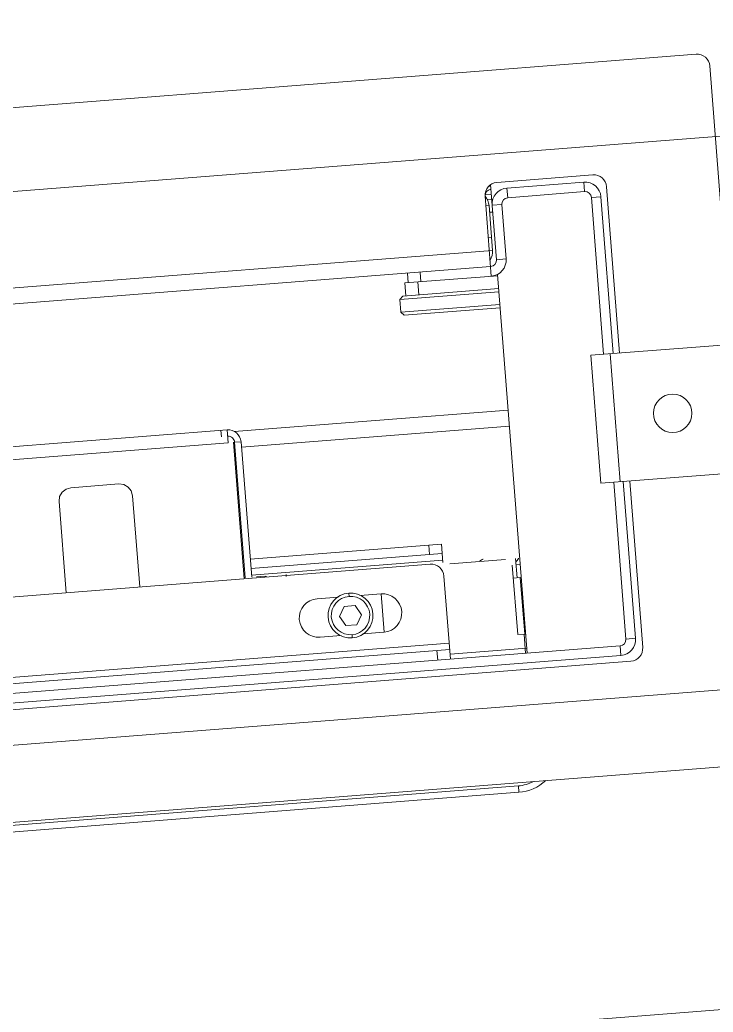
# Model space of a CAD drawing. Header units: millimetres. Extents: x 1954135 to 2038297, y 1349223 to 1397094.
# Drawn here: x 2001819.9 to 2001928, y 1381350.8 to 1381505.4 of the extents above; entities that cross this region are included whole.
import ezdxf

# ---------------------------------------------------------------- set-up
doc = ezdxf.new("R2010")
doc.units = ezdxf.units.MM
doc.header["$MEASUREMENT"] = 0
doc.layers.add('02_Unterzug', color=253, linetype='Continuous', lineweight=0, transparency=0.4)
doc.layers.add('10_Einrichtung', color=7, linetype='Continuous', lineweight=0)
doc.layers.add('10_Einrichtung (Construction)', color=7, linetype='Continuous', lineweight=0)

# ---------------------------------------------------------------- blocks, each defined once
blk = doc.blocks.new('GuLBl')
at = {"layer": '10_Einrichtung (Construction)', "color": 5, "linetype": 'Continuous', "lineweight": 13, "flags": 128}
blk.add_lwpolyline([(-1176.75, 0), (-0.5, 0), (-0.5, -86.05), (-1176.75, -86.05)], close=True, dxfattribs=at)
blk = doc.blocks.new('*U1541')
at = {"layer": '02_Unterzug', "color": 7}
for p, q in [((-1380.25, 10.18), (-1671.25, 10.18)), ((-1378.25, -35.32), (-1378.25, 8.18)), ((-1413.75, -7.59), (-1413.75, -19.32)), ((-1397.75, -7.32), (-1412.75, -7.32)), ((-1413.75, -9.07), (-1414.72, -9.07)), ((-1414.04, -7.82), (-1413.75, -7.82)), ((-1411.25, -8.32), (-1411.25, -9.82)), ((-1399.25, -8.32), (-1411.25, -8.32)), ((-1399.25, -9.82), (-1399.25, -8.32)), ((-1414.75, -21.82), (-1414.75, -9.32)), ((-1414.25, -10.82), (-1414.75, -10.82)), ((-1414.44, -9.87), (-1413.75, -9.87)), ((-1414.25, -10.82), (-1414.25, -17.82)), ((-1412.25, -10.82), (-1413.75, -10.82)), ((-1412.25, -10.82), (-1412.25, -19.32)), ((-1399.25, -9.82), (-1411.25, -9.82)), ((-1398.25, -35.32), (-1398.25, -10.82)), ((-1396.75, -10.82), (-1398.25, -10.82)), ((-1396.75, -35.32), (-1396.75, -10.82)), ((-1395.75, -35.32), (-1395.75, -9.32)), ((-1413.75, -11.87), (-1414.25, -11.87)), ((-1414.75, -15.82), (-1414.25, -15.82)), ((-1637.25, -17.82), (-1414.25, -17.82)), ((-1413.75, -19.32), (-1412.25, -19.32)), ((-1414.75, -20.32), (-1636.75, -20.32)), ((-1427.75, -21.82), (-1427.75, -20.32)), ((-1425.75, -20.32), (-1425.75, -21.82)), ((-1413.75, -21.61), (-1413.75, -80.82)), ((-1413.75, -21.82), (-1428.25, -21.82)), ((-1428.25, -23.82), (-1428.25, -21.82)), ((-1426.25, -21.82), (-1426.25, -23.82)), ((-1428.75, -23.82), (-1429.25, -24.32)), ((-1429.25, -24.32), (-1429.25, -26.32)), ((-1413.75, -24.32), (-1429.25, -24.32)), ((-1413.75, -23.82), (-1428.75, -23.82)), ((-1429.25, -26.32), (-1428.75, -26.82)), ((-1429.25, -26.32), (-1413.75, -26.32)), ((-1413.75, -26.82), (-1428.75, -26.82)), ((-1400.25, -35.32), (-1305.25, -35.32)), ((-1400.25, -55.32), (-1400.25, -35.32)), ((-1397.25, -55.32), (-1397.25, -35.32)), ((-1513.7, -42.48), (-1457.64, -42.48)), ((-1458.64, -43.48), (-1458.64, -42.48)), ((-1457.64, -44.48), (-1457.64, -42.48)), ((-1456.59, -42.82), (-1413.75, -42.82)), ((-1513.25, -44.48), (-1457.64, -44.48)), ((-1456.84, -65.82), (-1456.84, -44.48)), ((-1456.64, -65.68), (-1456.64, -44.48)), ((-1455.64, -44.48), (-1456.64, -44.48)), ((-1455.64, -44.48), (-1455.64, -65.68)), ((-1455.64, -45.32), (-1413.75, -45.32)), ((-1482.64, -49.56), (-1475.14, -49.56)), ((-1484.64, -65.82), (-1484.64, -51.56)), ((-1473.14, -51.56), (-1473.14, -65.82)), ((-1400.25, -55.32), (-1305.25, -55.32)), ((-1398.25, -79.82), (-1398.25, -55.32)), ((-1396.75, -79.82), (-1396.75, -55.32)), ((-1395.75, -81.32), (-1395.75, -55.32)), ((-1455.64, -62.82), (-1425.75, -62.82)), ((-1427.75, -64.32), (-1427.75, -62.82)), ((-1425.75, -62.82), (-1425.75, -65.68)), ((-1455.64, -64.32), (-1425.75, -64.32)), ((-1427.75, -65.82), (-1513.25, -65.82)), ((-1455.64, -65.32), (-1425.75, -65.32)), ((-1450.25, -65.68), (-1450.25, -65.98)), ((-1416.01, -65.98), (-1424.69, -65.98)), ((-1414.41, -65.98), (-1414.41, -68.98)), ((-1425.75, -80.82), (-1425.75, -67.82)), ((-1415.01, -77.82), (-1415.01, -66.98)), ((-1413.75, -66.98), (-1414.41, -66.98)), ((-1440.75, -69.82), (-1440.75, -69.32)), ((-1415.01, -68.98), (-1413.91, -68.98)), ((-1413.91, -77.82), (-1413.91, -68.98)), ((-1442.44, -69.82), (-1445.75, -69.82)), ((-1435.75, -69.82), (-1439.06, -69.82)), ((-1435.75, -75.82), (-1435.75, -69.82)), ((-1442.48, -72.82), (-1441.62, -71.32)), ((-1441.62, -71.32), (-1439.88, -71.32)), ((-1439.88, -71.32), (-1439.02, -72.82)), ((-1441.62, -74.32), (-1442.48, -72.82)), ((-1439.02, -72.82), (-1439.88, -74.32)), ((-1439.88, -74.32), (-1441.62, -74.32)), ((-1445.75, -75.82), (-1442.44, -75.82)), ((-1440.75, -76.32), (-1440.75, -75.82)), ((-1439.06, -75.82), (-1435.75, -75.82)), ((-1425.75, -78.32), (-1563.25, -78.32)), ((-1415.01, -77.82), (-1413.75, -77.82)), ((-1414.01, -80.82), (-1414.01, -77.82)), ((-1425.75, -79.32), (-1513.46, -79.32)), ((-1427.75, -80.82), (-1427.75, -79.32)), ((-1413.75, -80.02), (-1425.75, -80.02)), ((-1398.25, -79.82), (-1396.75, -79.82)), ((-1652.25, -80.82), (-1399.25, -80.82)), ((-1399.25, -82.32), (-1399.25, -80.82)), ((-1653.75, -83.32), (-1397.75, -83.32)), ((-1652.25, -82.32), (-1399.25, -82.32)), ((-1671.25, -100.82), (-1380.25, -100.82)), ((-1634.75, -101.32), (-1416.75, -101.32)), ((-1416.75, -101.32), (-1416.75, -102.32)), ((-1416.75, -102.32), (-1634.75, -102.32)), ((131.5, -138.52), (-1655.75, -138.52))]:
    blk.add_line(p, q, dxfattribs=at)
at = {"layer": '02_Unterzug', "color": 7, "flags": 128}
for points in [[(-1484.64, -51.56), (-1484.49, -50.79), (-1484.05, -50.15)], [(-1484.05, -50.15), (-1483.4, -49.71), (-1482.64, -49.56)], [(-1475.14, -49.56), (-1474.37, -49.71), (-1473.72, -50.15)], [(-1473.72, -50.15), (-1473.29, -50.79), (-1473.14, -51.56)], [(-1453.3, -65.73), (-1453.3, -65.71), (-1453.53, -65.68), (-1454.3, -65.68), (-1454.87, -65.68)], [(-1419.48, -65.68), (-1419.48, -65.68), (-1419.49, -65.68)], [(-1413.91, -65.98), (-1413.94, -66.02), (-1414.06, -66.13), (-1414.2, -66.28), (-1414.41, -66.48)]]:
    blk.add_lwpolyline(points, dxfattribs=at)
at = {"layer": '02_Unterzug', "color": 7}
blk.add_circle((-1388.25, -45.32), 3, dxfattribs=at)
for centre, radius, start, end in [((-1380.25, 8.18), 2, 360, 90), ((-1412.75, -9.32), 2, 90, 180), ((-1397.75, -9.32), 2, 0, 90), ((-1413.75, -9.32), 1, 90, 180), ((-1411.25, -10.82), 2.5, 90, 180), ((-1399.25, -10.82), 2.5, 0, 90), ((-1416.75, -10.82), 2.5, 360, 36.8699), ((-1411.25, -10.82), 1, 90, 180), ((-1399.25, -10.82), 1, 0, 90), ((-1416.75, -17.82), 2.5, 323.1301, 0), ((-1414.75, -19.32), 2.5, 270, 0), ((-1414.75, -19.32), 1, 270, 0), ((-1457.64, -44.48), 2, 0, 90), ((-1457.64, -44.48), 1, 360, 90), ((-1427.75, -67.82), 2, 360, 90), ((-1419.14, -67.02), 1.38, 104.3658, 128.9115), ((-1440.75, -72.82), 3.5, 90, 270), ((-1440.75, -72.82), 3.5, 270, 90), ((-1445.75, -72.82), 3, 90, 270), ((-1440.75, -72.82), 3, 90, 270), ((-1440.75, -72.82), 3, 270, 90), ((-1435.75, -72.82), 3, 270, 90), ((-1399.25, -79.82), 1, 270, 0), ((-1399.25, -79.82), 2.5, 270, 0), ((-1397.75, -81.32), 2, 270, 360), ((-1416.75, -95.32), 6, 270, 293.5565), ((-1416.75, -95.32), 7, 270, 308.2132)]:
    blk.add_arc(centre, radius, start, end, dxfattribs=at)
blk = doc.blocks.new('Lübecker Kompakt 2024 rechts lang')
at = {"layer": '10_Einrichtung', "color": 7}
for p, q in [((-1380.25, 25.44), (-1671.25, 25.44)), ((-1378.25, -20.06), (-1378.25, 23.44)), ((-1397.75, 7.94), (-1412.75, 7.94)), ((-1413.75, 6.19), (-1414.72, 6.19)), ((-1414.04, 7.44), (-1413.75, 7.44)), ((-1413.75, 7.67), (-1413.75, -4.06)), ((-1411.25, 6.94), (-1411.25, 5.44)), ((-1399.25, 6.94), (-1411.25, 6.94)), ((-1399.25, 5.44), (-1399.25, 6.94)), ((-1414.75, -6.56), (-1414.75, 5.94)), ((-1414.44, 5.39), (-1413.75, 5.39)), ((-1399.25, 5.44), (-1411.25, 5.44)), ((-1395.75, -20.06), (-1395.75, 5.94)), ((-1414.25, 4.44), (-1414.75, 4.44)), ((-1414.25, 4.44), (-1414.25, -2.56)), ((-1413.75, 3.39), (-1414.25, 3.39)), ((-1412.25, 4.44), (-1413.75, 4.44)), ((-1412.25, 4.44), (-1412.25, -4.06)), ((-1398.25, -20.06), (-1398.25, 4.44)), ((-1396.75, 4.44), (-1398.25, 4.44)), ((-1396.75, -20.06), (-1396.75, 4.44)), ((-1414.75, -0.56), (-1414.25, -0.56)), ((-1637.25, -2.56), (-1414.25, -2.56)), ((-1413.75, -4.06), (-1412.25, -4.06)), ((-1414.75, -5.06), (-1636.75, -5.06)), ((-1427.75, -6.56), (-1427.75, -5.06)), ((-1425.75, -5.06), (-1425.75, -6.56)), ((-1413.75, -6.56), (-1428.25, -6.56)), ((-1428.25, -8.56), (-1428.25, -6.56)), ((-1426.25, -6.56), (-1426.25, -8.56)), ((-1413.75, -6.35), (-1413.75, -65.56)), ((-1428.75, -8.56), (-1429.25, -9.06)), ((-1429.25, -9.06), (-1429.25, -11.06)), ((-1413.75, -9.06), (-1429.25, -9.06)), ((-1413.75, -8.56), (-1428.75, -8.56)), ((-1429.25, -11.06), (-1428.75, -11.56)), ((-1429.25, -11.06), (-1413.75, -11.06)), ((-1413.75, -11.56), (-1428.75, -11.56)), ((-1400.25, -20.06), (-1305.25, -20.06)), ((-1400.25, -40.06), (-1400.25, -20.06)), ((-1397.25, -40.06), (-1397.25, -20.06)), ((-1513.7, -27.22), (-1457.64, -27.22)), ((-1458.64, -28.22), (-1458.64, -27.22)), ((-1457.64, -29.22), (-1457.64, -27.22)), ((-1456.59, -27.56), (-1413.75, -27.56)), ((-1513.25, -29.22), (-1457.64, -29.22)), ((-1456.84, -50.56), (-1456.84, -29.22)), ((-1456.64, -50.42), (-1456.64, -29.22)), ((-1455.64, -29.22), (-1456.64, -29.22)), ((-1455.64, -29.22), (-1455.64, -50.42)), ((-1455.64, -30.06), (-1413.75, -30.06)), ((-1482.64, -34.3), (-1475.14, -34.3)), ((-1484.64, -50.56), (-1484.64, -36.3)), ((-1473.14, -36.3), (-1473.14, -50.56)), ((-1400.25, -40.06), (-1305.25, -40.06)), ((-1398.25, -64.56), (-1398.25, -40.06)), ((-1396.75, -64.56), (-1396.75, -40.06)), ((-1395.75, -66.06), (-1395.75, -40.06)), ((-1455.64, -47.56), (-1425.75, -47.56)), ((-1427.75, -49.06), (-1427.75, -47.56)), ((-1425.75, -47.56), (-1425.75, -50.42)), ((-1455.64, -49.06), (-1425.75, -49.06)), ((-1427.75, -50.56), (-1513.25, -50.56)), ((-1455.64, -50.06), (-1425.75, -50.06)), ((-1450.25, -50.42), (-1450.25, -50.72)), ((-1416.01, -50.72), (-1424.69, -50.72)), ((-1414.41, -50.72), (-1414.41, -53.72)), ((-1425.75, -65.56), (-1425.75, -52.56)), ((-1415.01, -62.56), (-1415.01, -51.72)), ((-1413.75, -51.72), (-1414.41, -51.72)), ((-1440.75, -54.56), (-1440.75, -54.06)), ((-1415.01, -53.72), (-1413.91, -53.72)), ((-1413.91, -62.56), (-1413.91, -53.72)), ((-1442.44, -54.56), (-1445.75, -54.56)), ((-1435.75, -54.56), (-1439.06, -54.56)), ((-1435.75, -60.56), (-1435.75, -54.56)), ((-1442.48, -57.56), (-1441.62, -56.06)), ((-1441.62, -56.06), (-1439.88, -56.06)), ((-1439.88, -56.06), (-1439.02, -57.56)), ((-1441.62, -59.06), (-1442.48, -57.56)), ((-1439.02, -57.56), (-1439.88, -59.06)), ((-1439.88, -59.06), (-1441.62, -59.06)), ((-1445.75, -60.56), (-1442.44, -60.56)), ((-1440.75, -61.06), (-1440.75, -60.56)), ((-1439.06, -60.56), (-1435.75, -60.56)), ((-1425.75, -63.06), (-1563.25, -63.06)), ((-1415.01, -62.56), (-1413.75, -62.56)), ((-1414.01, -65.56), (-1414.01, -62.56)), ((-1425.75, -64.06), (-1513.46, -64.06)), ((-1427.75, -65.56), (-1427.75, -64.06)), ((-1413.75, -64.76), (-1425.75, -64.76)), ((-1398.25, -64.56), (-1396.75, -64.56)), ((-1652.25, -65.56), (-1399.25, -65.56)), ((-1399.25, -67.06), (-1399.25, -65.56)), ((-1652.25, -67.06), (-1399.25, -67.06)), ((-1653.75, -68.06), (-1397.75, -68.06)), ((-1671.25, -85.56), (-1380.25, -85.56)), ((-1634.75, -86.06), (-1416.75, -86.06)), ((-1416.75, -86.06), (-1416.75, -87.06)), ((-1416.75, -87.06), (-1634.75, -87.06)), ((131.5, -123.26), (-1655.75, -123.26))]:
    blk.add_line(p, q, dxfattribs=at)
at = {"layer": '10_Einrichtung', "color": 7, "flags": 128}
for points in [[(-1484.64, -36.3), (-1484.49, -35.53), (-1484.05, -34.89)], [(-1484.05, -34.89), (-1483.4, -34.45), (-1482.64, -34.3)], [(-1475.14, -34.3), (-1474.37, -34.45), (-1473.72, -34.89)], [(-1473.72, -34.89), (-1473.29, -35.53), (-1473.14, -36.3)], [(-1453.3, -50.47), (-1453.3, -50.45), (-1453.53, -50.42), (-1454.3, -50.42), (-1454.87, -50.42)], [(-1419.48, -50.42), (-1419.48, -50.42), (-1419.49, -50.42)], [(-1413.91, -50.72), (-1413.94, -50.76), (-1414.06, -50.87), (-1414.2, -51.02), (-1414.41, -51.22)]]:
    blk.add_lwpolyline(points, dxfattribs=at)
at = {"layer": '10_Einrichtung', "color": 7}
blk.add_circle((-1388.25, -30.06), 3, dxfattribs=at)
for centre, radius, start, end in [((-1380.25, 23.44), 2, 360, 90), ((-1412.75, 5.94), 2, 90, 180), ((-1397.75, 5.94), 2, 0, 90), ((-1413.75, 5.94), 1, 90, 180), ((-1411.25, 4.44), 2.5, 90, 180), ((-1399.25, 4.44), 2.5, 0, 90), ((-1416.75, 4.44), 2.5, 360, 36.8699), ((-1411.25, 4.44), 1, 90, 180), ((-1399.25, 4.44), 1, 0, 90), ((-1416.75, -2.56), 2.5, 323.1301, 0), ((-1414.75, -4.06), 2.5, 270, 0), ((-1414.75, -4.06), 1, 270, 0), ((-1457.64, -29.22), 2, 0, 90), ((-1457.64, -29.22), 1, 360, 90), ((-1427.75, -52.56), 2, 360, 90), ((-1419.14, -51.76), 1.38, 104.3658, 128.9115), ((-1440.75, -57.56), 3.5, 90, 270), ((-1440.75, -57.56), 3.5, 270, 90), ((-1445.75, -57.56), 3, 90, 270), ((-1440.75, -57.56), 3, 90, 270), ((-1440.75, -57.56), 3, 270, 90), ((-1435.75, -57.56), 3, 270, 90), ((-1399.25, -64.56), 1, 270, 0), ((-1399.25, -64.56), 2.5, 270, 0), ((-1397.75, -66.06), 2, 270, 360), ((-1416.75, -80.06), 6, 270, 293.5565), ((-1416.75, -80.06), 7, 270, 308.2132)]:
    blk.add_arc(centre, radius, start, end, dxfattribs=at)
blk = doc.blocks.new('reLüko2024l-A')
at = {"layer": '02_Unterzug', "color": 7}
blk.add_blockref('*U1541', (2133.44, -1111.66), dxfattribs=at)
at = {"layer": '10_Einrichtung', "linetype": 'Continuous'}
blk.add_blockref('Lübecker Kompakt 2024 rechts lang', (2133.44, -1126.92), dxfattribs=at)
at = {"layer": '10_Einrichtung', "color": 5, "linetype": 'Continuous', "lineweight": 13, "rotation": 180}
blk.add_blockref('GuLBl', (561.76, -1200.54), dxfattribs=at)

msp = doc.modelspace()

# ---------------------------------------------------------------- block references
at = {"layer": '10_Einrichtung', "color": 5, "linetype": 'Continuous', "lineweight": 13, "rotation": 4.475374000659478}
msp.add_blockref('reLüko2024l-A', (2001088.4459, 1382539.3748), dxfattribs=at)

doc.saveas('drawing.dxf')
